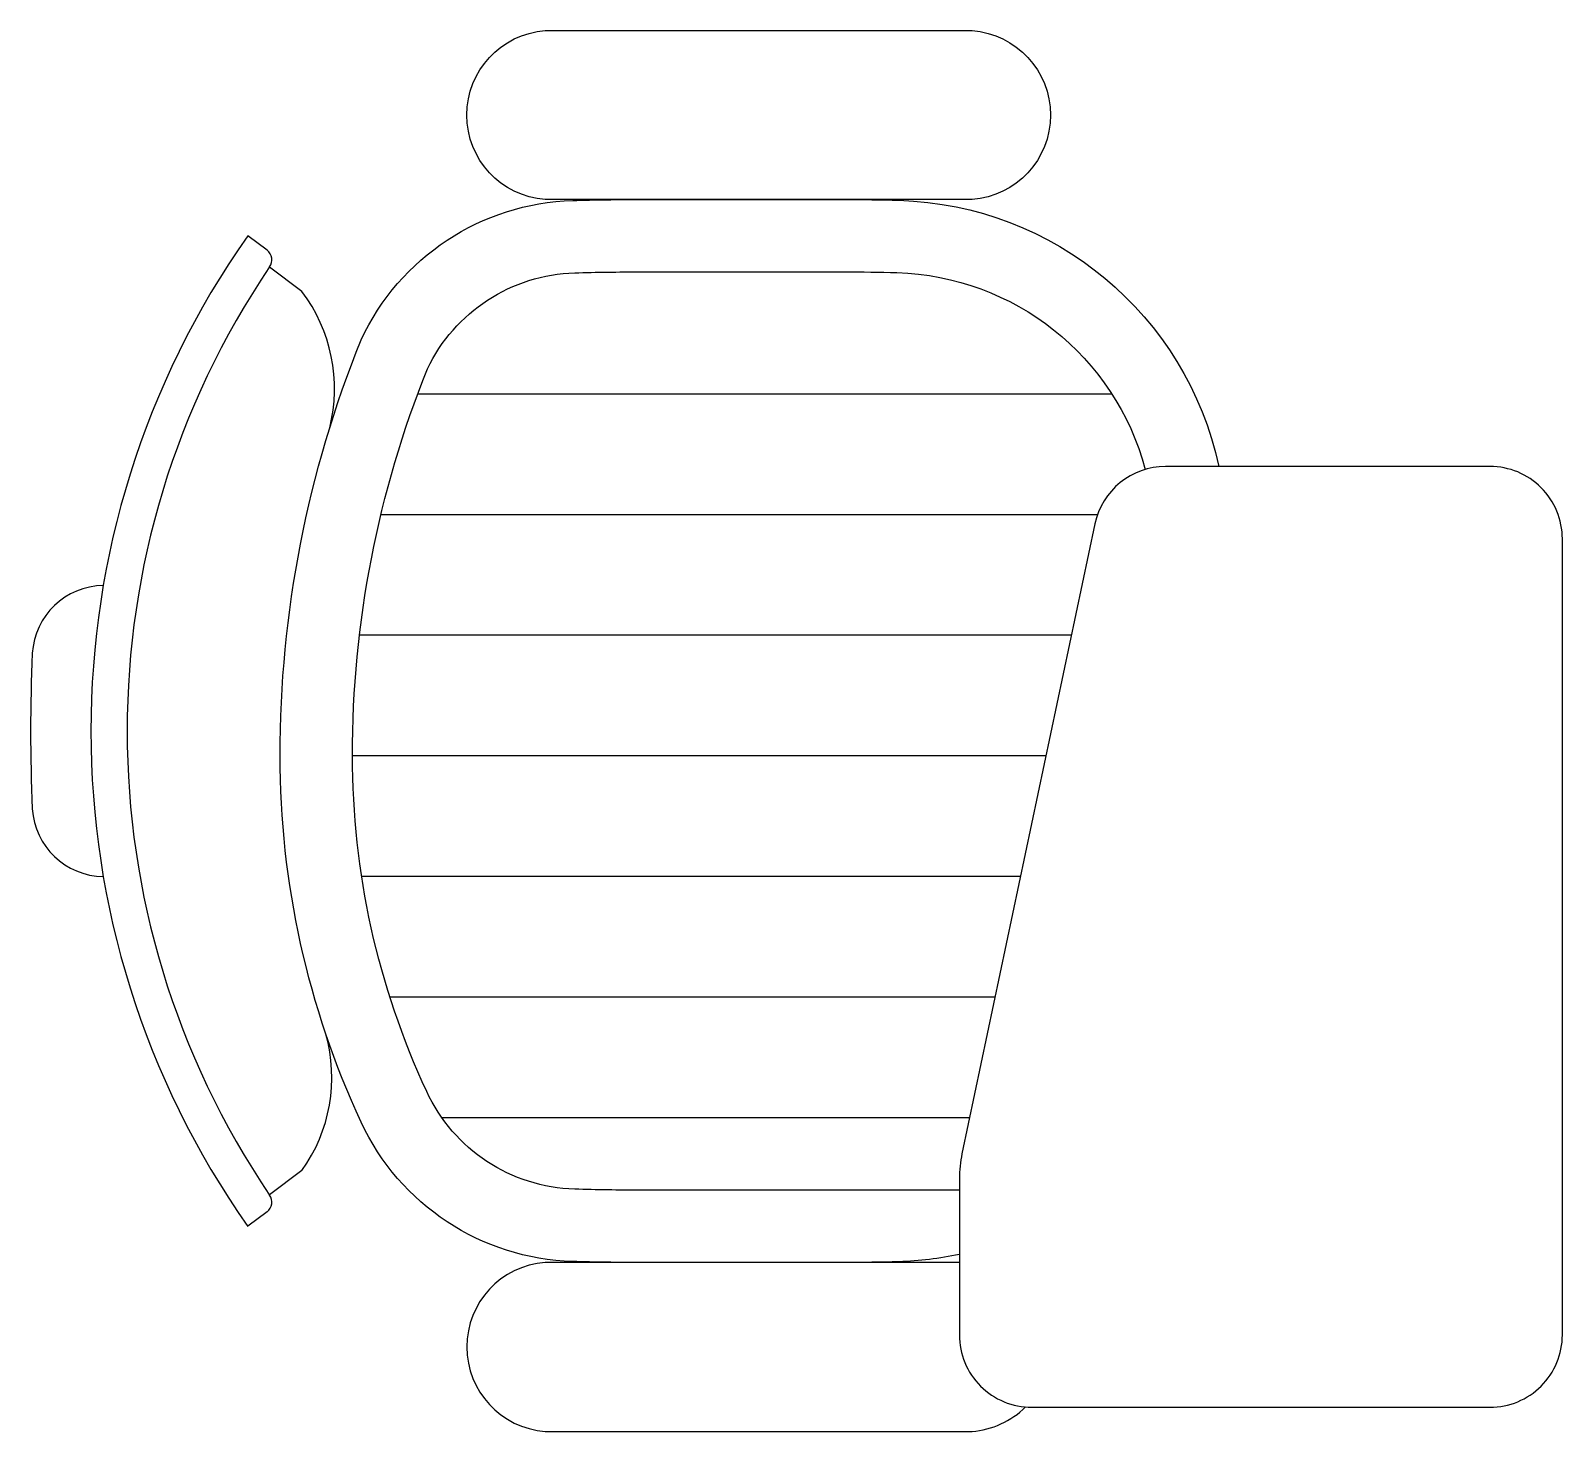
# Model space of a CAD drawing. Header units: millimetres. Extents: x -882.011 to -881.376, y 2733.71 to 2734.291.
import ezdxf

# ---------------------------------------------------------------- set-up
doc = ezdxf.new("R2010")
doc.units = ezdxf.units.MM
doc.header["$LTSCALE"] = 10
doc.layers.add('Móveis_cadeiras', color=2, linetype='Continuous')

msp = doc.modelspace()

# ---------------------------------------------------------------- linework, layer by layer
at = {"layer": 'Móveis_cadeiras'}
for p, q in [((-881.91252, 2734.19971), (-881.92055, 2734.20573)), ((-881.89809, 2734.18264), (-881.91152, 2734.19271)), ((-881.89809, 2733.81814), (-881.91152, 2733.80808)), ((-881.91252, 2733.80108), (-881.92055, 2733.79505))]:
    msp.add_line(p, q, dxfattribs=at)
at = {"layer": 'Móveis_cadeiras', "color": 1}
for p, q in [((-881.56227, 2734.14007), (-881.85009, 2734.14007)), ((-881.56825, 2734.09007), (-881.86534, 2734.09007)), ((-881.57907, 2734.04007), (-881.87421, 2734.04007)), ((-881.58962, 2733.99007), (-881.87711, 2733.99007)), ((-881.60017, 2733.94007), (-881.8733, 2733.94007)), ((-881.61073, 2733.89007), (-881.8616, 2733.89007)), ((-881.62128, 2733.84007), (-881.84007, 2733.84007))]:
    msp.add_line(p, q, dxfattribs=at)
at = {"layer": 'Móveis_cadeiras'}
for points in [[(-881.62022, 2734.29073, -0.928571), (-881.62022, 2734.22073), (-881.79722, 2734.22073, -0.928571), (-881.79722, 2734.29073)], [(-881.4055, 2734.11005), (-881.53998, 2734.11005, 0.354533), (-881.56933, 2734.08625), (-881.62442, 2733.82516, 0.052038), (-881.6255, 2733.81483), (-881.6255, 2733.75005, 0.414214), (-881.5955, 2733.72005), (-881.4055, 2733.72005, 0.414214), (-881.3755, 2733.75005), (-881.3755, 2734.08005, 0.414214)]]:
    msp.add_lwpolyline(points, format="xyb", close=True, dxfattribs=at)
for points in [[(-881.67313, 2733.78005), (-881.75776, 2733.78005, -0.007386), (-881.78582, 2733.78047, -0.283766), (-881.87354, 2733.83826, -0.109248), (-881.90711, 2733.99005, -0.096656), (-881.87354, 2734.16253, -0.283766), (-881.78582, 2734.22032, -0.007386), (-881.75776, 2734.22073), (-881.67313, 2734.22073, -0.007546), (-881.65049, 2734.22039, -0.344654), (-881.51788, 2734.11005, -0.024121)], [(-881.6255, 2733.78005), (-881.79722, 2733.78005, 0.928571), (-881.79722, 2733.71005), (-881.62022, 2733.71005, 0.178978), (-881.59807, 2733.72016, 0.178978)], [(-881.6255, 2733.78341, -0.045046), (-881.65049, 2733.78039, -0.007546), (-881.67313, 2733.78005)]]:
    msp.add_lwpolyline(points, format="xyb", dxfattribs=at)
at = {"layer": 'Móveis_cadeiras', "color": 1}
msp.add_lwpolyline([(-881.6255, 2733.81005), (-881.75776, 2733.81005, -0.007386), (-881.78494, 2733.81045, -0.283766), (-881.84634, 2733.85091, -0.109253), (-881.87711, 2733.99006, -0.096184), (-881.84604, 2734.15051, -0.281063), (-881.78494, 2734.19033, -0.007386), (-881.75776, 2734.19073), (-881.67313, 2734.19073, -0.007546), (-881.6514, 2734.19041, -0.331308), (-881.54844, 2734.10883, -0.331308)], format="xyb", dxfattribs=at)
at = {"layer": 'Móveis_cadeiras'}
for centre, radius, start, end in [((-881.6287, 2734.00039), 0.35685, 144.87008, 215.12992), ((-881.91552, 2734.19571), 0.005, 324.0396, 53.1301), ((-881.62778, 2734.00039), 0.34277, 145.85739, 214.14261), ((-881.95148, 2734.14229), 0.06692, 345.93478, 37.08006), ((-881.97992, 2734.03073), 0.03, 90.93114, 176.41668), ((-881.25179, 2734.00039), 0.75876, 177.5665, 182.4335), ((-881.97992, 2733.97005), 0.03, 183.58332, 269.06886), ((-881.95194, 2733.85678), 0.06627, 324.34051, 15.73963), ((-881.91552, 2733.80508), 0.005, 306.8699, 35.9604)]:
    msp.add_arc(centre, radius, start, end, dxfattribs=at)

doc.saveas('drawing.dxf')
